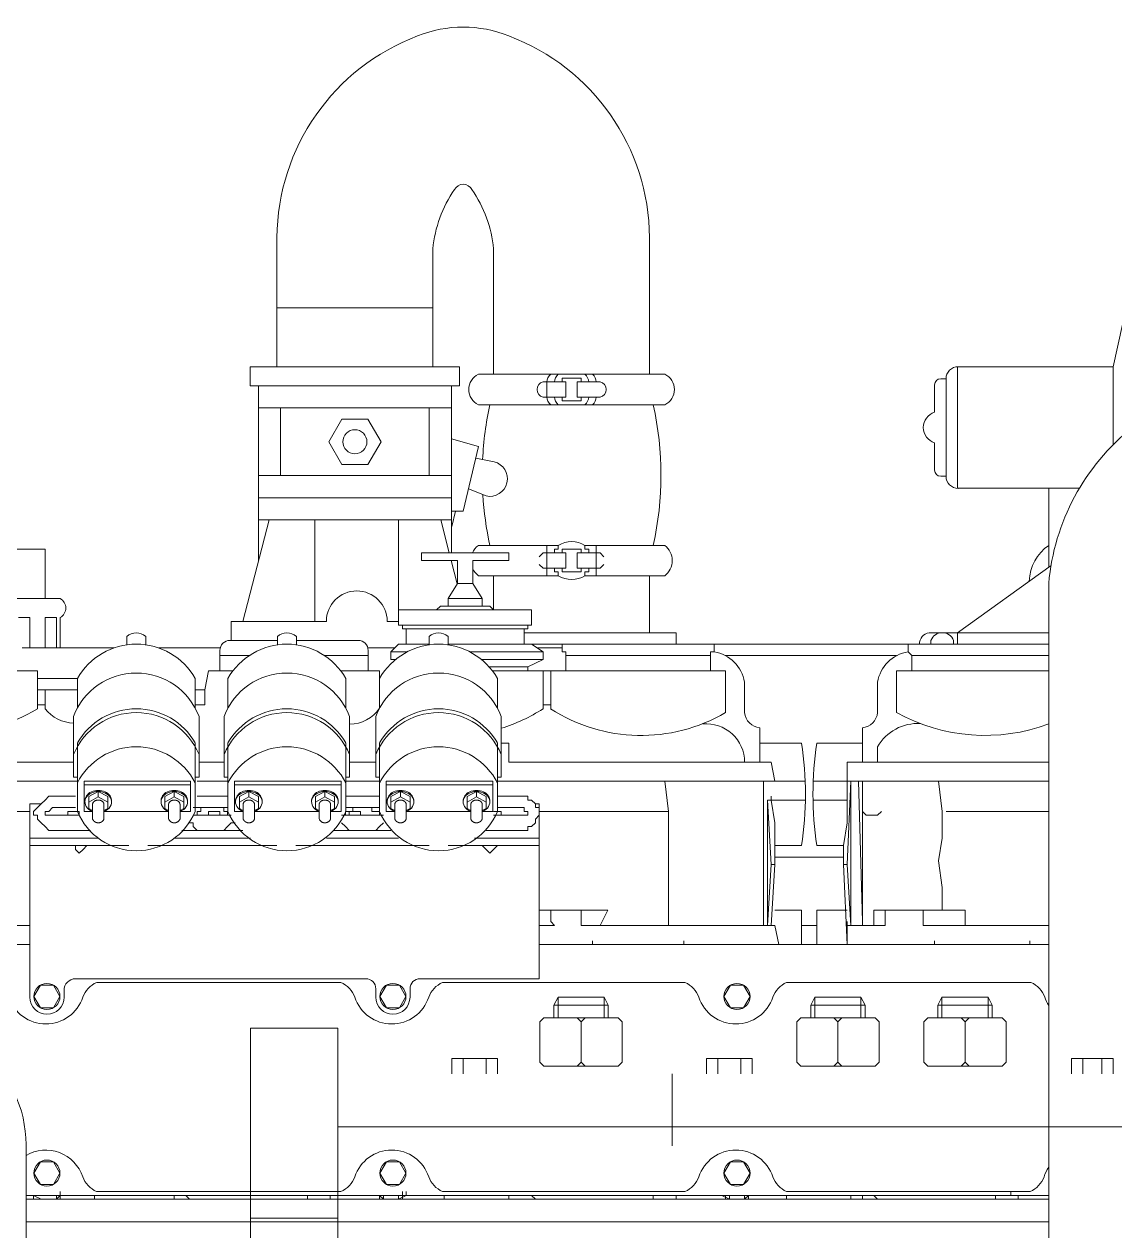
# Model space of a CAD drawing. Header units: metres. Extents: x 397906.3 to 397920.3, y 480840.8 to 480854.5.
# Drawn here: x 397907.93 to 397908.671, y 480842.894 to 480843.715 of the extents above; entities that cross this region are included whole.
import ezdxf

# ---------------------------------------------------------------- set-up
doc = ezdxf.new("R2010")
doc.units = ezdxf.units.M
doc.header["$MEASUREMENT"] = 0
for name, color, linetype, lineweight in [('00-BAUT', 213, 'Continuous', 0), ('02-ENGINE', 213, 'Continuous', 0), ('at_Entity', 7, 'Continuous', 0)]:
    doc.layers.add(name, color=color, linetype=linetype, lineweight=lineweight)

# ---------------------------------------------------------------- blocks, each defined once
blk = doc.blocks.new('WIP-Pump-S')
at = {"layer": '00-BAUT'}
for p, q in [((5.27255, 2.02298), (5.27578, 2.02945)), ((5.27578, 2.0129), (5.27578, 2.02945)), ((5.27578, 2.02945), (5.31282, 2.02945)), ((5.31282, 2.0129), (5.31282, 2.02945)), ((5.31605, 2.02298), (5.31282, 2.02945)), ((5.37456, 2.02298), (5.37778, 2.02945)), ((5.37778, 2.0129), (5.37778, 2.02945)), ((5.37778, 2.02945), (5.41482, 2.02945)), ((5.41482, 2.0129), (5.41482, 2.02945)), ((5.41805, 2.02298), (5.41482, 2.02945)), ((5.58056, 2.02298), (5.58379, 2.02945)), ((5.58379, 2.0129), (5.58379, 2.02945)), ((5.58379, 2.02945), (5.62083, 2.02945)), ((5.62083, 2.0129), (5.62083, 2.02945)), ((5.62406, 2.02298), (5.62083, 2.02945)), ((5.27255, 2.0129), (5.27255, 2.02298)), ((5.31605, 2.0129), (5.31605, 2.02298)), ((5.37456, 2.0129), (5.37456, 2.02298)), ((5.41805, 2.0129), (5.41805, 2.02298)), ((5.58056, 2.0129), (5.58056, 2.02298)), ((5.62406, 2.0129), (5.62406, 2.02298)), ((5.26124, 2.00967), (5.26447, 2.0129)), ((5.26124, 2.00967), (5.26124, 1.97741)), ((5.26447, 2.0129), (5.32415, 2.0129)), ((5.29431, 2.00967), (5.29108, 2.0129)), ((5.29431, 2.00967), (5.29753, 2.0129)), ((5.29431, 1.97741), (5.29431, 2.00967)), ((5.32737, 2.00967), (5.32415, 2.0129)), ((5.32737, 2.00967), (5.32737, 1.97741)), ((5.39631, 2.00967), (5.39309, 2.0129)), ((5.39631, 2.00967), (5.39954, 2.0129)), ((5.39631, 1.97741), (5.39631, 2.00967)), ((5.56925, 2.00967), (5.57248, 2.0129)), ((5.56925, 2.00967), (5.56925, 1.97741)), ((5.57248, 2.0129), (5.63216, 2.0129)), ((5.60232, 2.00967), (5.59909, 2.0129)), ((5.60232, 2.00967), (5.60554, 2.0129)), ((5.60232, 1.97741), (5.60232, 2.00967)), ((5.63538, 2.00967), (5.63216, 2.0129)), ((5.63538, 2.00967), (5.63538, 1.97741)), ((5.17537, 1.98029), (5.20892, 1.98029)), ((5.26124, 1.97741), (5.26447, 1.97419)), ((5.29431, 1.97741), (5.29108, 1.97419)), ((5.29431, 1.97741), (5.29753, 1.97419)), ((5.32737, 1.97741), (5.32415, 1.97419)), ((5.39631, 1.97741), (5.39309, 1.97419)), ((5.39631, 1.97741), (5.39954, 1.97419)), ((5.56925, 1.97741), (5.57248, 1.97419)), ((5.60232, 1.97741), (5.59909, 1.97419)), ((5.60232, 1.97741), (5.60554, 1.97419)), ((5.63538, 1.97741), (5.63216, 1.97419)), ((5.66941, 1.98029), (5.66941, 1.96809)), ((5.66941, 1.98029), (5.706, 1.98029)), ((5.67856, 1.96809), (5.67856, 1.98029)), ((5.69686, 1.96809), (5.69686, 1.98029)), ((5.706, 1.98029), (5.706, 1.96809)), ((5.26447, 1.97419), (5.32415, 1.97419)), ((5.57248, 1.97419), (5.63216, 1.97419))]:
    blk.add_line(p, q, dxfattribs=at)
for points in [[(5.48774, 2.03005), (5.4825, 2.03913), (5.47202, 2.03913), (5.46678, 2.03005), (5.47202, 2.02097), (5.4825, 2.02097)], [(5.76374, 2.03005), (5.7585, 2.03913), (5.74802, 2.03913), (5.74278, 2.03005), (5.74802, 2.02097), (5.7585, 2.02097)], [(6.04128, 2.03005), (6.03604, 2.03913), (6.02556, 2.03913), (6.02032, 2.03005), (6.02556, 2.02097), (6.03604, 2.02097)], [(5.42938, 2.00967), (5.42938, 1.97741), (5.42615, 1.97419), (5.36647, 1.97419), (5.36325, 1.97741), (5.36325, 2.00967), (5.36647, 2.0129), (5.42615, 2.0129)], [(5.48774, 1.88835), (5.4825, 1.87927), (5.47202, 1.87927), (5.46678, 1.88835), (5.47202, 1.89743), (5.4825, 1.89743)], [(5.76374, 1.88835), (5.7585, 1.87927), (5.74802, 1.87927), (5.74278, 1.88835), (5.74802, 1.89743), (5.7585, 1.89743)], [(6.04128, 1.88835), (6.03604, 1.87927), (6.02556, 1.87927), (6.02032, 1.88835), (6.02556, 1.89743), (6.03604, 1.89743)]]:
    blk.add_lwpolyline(points, close=True, dxfattribs=at)
for points in [[(5.27255, 2.02298), (5.31605, 2.02298)], [(5.37456, 2.02298), (5.41805, 2.02298)], [(5.58056, 2.02298), (5.62406, 2.02298)], [(5.17537, 1.96809), (5.17537, 1.98029)], [(5.18452, 1.96809), (5.18452, 1.98029)], [(5.19977, 1.96809), (5.19977, 1.98029)], [(5.20892, 1.96809), (5.20892, 1.98029)], [(5.46509, 1.96809), (5.46509, 1.98029)], [(5.50168, 1.98029), (5.46509, 1.98029)], [(5.47423, 1.96809), (5.47423, 1.98029)], [(5.49253, 1.96809), (5.49253, 1.98029)], [(5.50168, 1.96809), (5.50168, 1.98029)]]:
    blk.add_lwpolyline(points, dxfattribs=at)
for centre in [(5.47726, 2.03005), (5.75326, 2.03005), (6.0308, 2.03005), (5.47726, 1.88835), (5.75326, 1.88835), (6.0308, 1.88835)]:
    blk.add_circle(centre, 0.01048, dxfattribs=at)
at = {"layer": '02-ENGINE'}
for p, q in [((5.16012, 2.60546), (5.17537, 2.53531)), ((5.72125, 2.58258), (5.84629, 2.58258)), ((5.17537, 2.53531), (5.17537, 2.47283)), ((5.17537, 2.53531), (5.29988, 2.53531)), ((5.30041, 2.43773), (5.30041, 2.53531)), ((5.53523, 2.52922), (5.68466, 2.52922)), ((5.30956, 2.52564), (5.30956, 2.4474)), ((5.30956, 2.52564), (5.31387, 2.52564)), ((5.3187, 2.49872), (5.3187, 2.5208)), ((5.58707, 2.52312), (5.60537, 2.52312)), ((5.60232, 2.52617), (5.61757, 2.52617)), ((5.60232, 2.52617), (5.60232, 2.52312)), ((5.60537, 2.52312), (5.60537, 2.51092)), ((5.61452, 2.52312), (5.63281, 2.52312)), ((5.61452, 2.52312), (5.61452, 2.51092)), ((5.61757, 2.52617), (5.61757, 2.52312)), ((5.62976, 2.52312), (5.62976, 2.51092)), ((5.70635, 2.51999), (5.70635, 2.38588)), ((5.86119, 2.51999), (5.86119, 2.3792)), ((5.58707, 2.51092), (5.60537, 2.51092)), ((5.60232, 2.50787), (5.60232, 2.51092)), ((5.60232, 2.50787), (5.61757, 2.50787)), ((5.61452, 2.51092), (5.63281, 2.51092)), ((5.61757, 2.50787), (5.61757, 2.51092)), ((5.53523, 2.50482), (5.68466, 2.50482)), ((5.72409, 2.50225), (5.72409, 2.4479)), ((5.84345, 2.50225), (5.84345, 2.4479)), ((5.3187, 2.47432), (5.3187, 2.45224)), ((5.70635, 2.47747), (5.68466, 2.47127)), ((5.68466, 2.47127), (5.69686, 2.41943)), ((5.6721, 2.45907), (5.68685, 2.46195)), ((5.30956, 2.4474), (5.31387, 2.4474)), ((5.29988, 2.43773), (5.20258, 2.43773)), ((5.22722, 2.37454), (5.22722, 2.43773)), ((5.67856, 2.43163), (5.69266, 2.43727)), ((5.69686, 2.41943), (5.70635, 2.41943)), ((5.71492, 2.41242), (5.70804, 2.38588)), ((5.7487, 2.32794), (5.7487, 2.41242)), ((5.81579, 2.41242), (5.81579, 2.33099)), ((5.85262, 2.41242), (5.87373, 2.33099)), ((5.53523, 2.39198), (5.59927, 2.39198)), ((5.59012, 2.39198), (5.59012, 2.36759)), ((5.59927, 2.39198), (5.59927, 2.38893)), ((5.62062, 2.39198), (5.62062, 2.38893)), ((5.62062, 2.39198), (5.68466, 2.39198)), ((5.62976, 2.39198), (5.62976, 2.36759)), ((5.58402, 2.38283), (5.58707, 2.38588)), ((5.58707, 2.38588), (5.60537, 2.38588)), ((5.59927, 2.38893), (5.59622, 2.38893)), ((5.60537, 2.38588), (5.60537, 2.37369)), ((5.61452, 2.38588), (5.61452, 2.37369)), ((5.63281, 2.38588), (5.61452, 2.38588)), ((5.62062, 2.38893), (5.62366, 2.38893)), ((5.63586, 2.38283), (5.63281, 2.38588)), ((5.66026, 2.38588), (5.7304, 2.38588)), ((5.66026, 2.38588), (5.66026, 2.37978)), ((5.7304, 2.37978), (5.7304, 2.38588)), ((6.06056, 2.38893), (6.03231, 2.38893)), ((6.03231, 2.34929), (6.03231, 2.38893)), ((5.22534, 2.37589), (5.30041, 2.32184)), ((5.58402, 2.37673), (5.58707, 2.37369)), ((5.58707, 2.37369), (5.60537, 2.37369)), ((5.63281, 2.37369), (5.61452, 2.37369)), ((5.63586, 2.37673), (5.63281, 2.37369)), ((5.66026, 2.37978), (5.68923, 2.37978)), ((5.68923, 2.36149), (5.68923, 2.37978)), ((5.70143, 2.36149), (5.70143, 2.37978)), ((5.70143, 2.37978), (5.7304, 2.37978)), ((5.70646, 2.37978), (5.70163, 2.36117)), ((5.70635, 2.37978), (5.70635, 2.3792)), ((5.53523, 2.36759), (5.59927, 2.36759)), ((5.54742, 2.32184), (5.54742, 2.36759)), ((5.59927, 2.37064), (5.59622, 2.37064)), ((5.59927, 2.36759), (5.59927, 2.37064)), ((5.62062, 2.36759), (5.62062, 2.37064)), ((5.62062, 2.37064), (5.62366, 2.37064)), ((5.62062, 2.36759), (5.68466, 2.36759)), ((5.67246, 2.34014), (5.67246, 2.36759)), ((5.22722, 2.36149), (5.22722, 0.80217)), ((5.68161, 2.34929), (5.68923, 2.36149)), ((5.68923, 2.36149), (5.70143, 2.36149)), ((5.70143, 2.36149), (5.70905, 2.34929)), ((5.67246, 2.34014), (5.67551, 2.34319)), ((5.67551, 2.34319), (5.71515, 2.34319)), ((5.70905, 2.34929), (5.68161, 2.34929)), ((5.68161, 2.34929), (5.68161, 2.34319)), ((5.70905, 2.34929), (5.70905, 2.34319)), ((5.7182, 2.34014), (5.71515, 2.34319)), ((6.02011, 2.34929), (6.05671, 2.34929)), ((5.64196, 2.34014), (5.7487, 2.34014)), ((5.64196, 2.34014), (5.64196, 2.32794)), ((6.02011, 2.33404), (6.02011, 2.30964)), ((6.02316, 2.33404), (6.03231, 2.33404)), ((6.02316, 2.33404), (6.02316, 2.30964)), ((6.03231, 2.30964), (6.03231, 2.33404)), ((6.04451, 2.33404), (6.05366, 2.33404)), ((6.04451, 2.33404), (6.04451, 2.30964)), ((5.64196, 2.32794), (5.7487, 2.32794)), ((5.64501, 2.32489), (5.64501, 2.32794)), ((5.64501, 2.32489), (5.74565, 2.32489)), ((5.64806, 2.32489), (5.64806, 2.31269)), ((5.7426, 2.32489), (5.7426, 2.31269)), ((5.74565, 2.32489), (5.74565, 2.32794)), ((5.75785, 2.33099), (5.7487, 2.33099)), ((5.88288, 2.33099), (5.80664, 2.33099)), ((5.88288, 2.33099), (5.88288, 2.31574)), ((5.32303, 2.32184), (5.22722, 2.32184)), ((5.30041, 2.32184), (5.30041, 2.31269)), ((5.30346, 2.31574), (5.30346, 2.31269)), ((5.32175, 2.31574), (5.32175, 2.31269)), ((5.52608, 2.32184), (5.52608, 2.31269)), ((5.52608, 2.32184), (5.64806, 2.32184)), ((5.70905, 2.31879), (5.70905, 2.31216)), ((5.7243, 2.31879), (5.7243, 2.31216)), ((5.8307, 2.31574), (5.78116, 2.31574)), ((5.8307, 2.31879), (5.8307, 2.31216)), ((5.84595, 2.31879), (5.84595, 2.31216)), ((5.84595, 2.31574), (5.88397, 2.31574)), ((5.9515, 2.31879), (5.9515, 2.31216)), ((5.96675, 2.31879), (5.96675, 2.31216)), ((5.70905, 2.31269), (5.22722, 2.31269)), ((5.337, 2.30354), (5.34005, 2.30659)), ((5.34005, 2.30659), (5.34005, 2.31269)), ((5.49558, 2.30659), (5.49558, 2.31269)), ((5.49863, 2.30659), (5.49558, 2.30659)), ((5.49863, 2.30659), (5.49863, 2.29135)), ((5.61452, 2.30659), (5.61452, 2.29135)), ((5.61757, 2.30659), (5.61452, 2.30659)), ((5.61757, 2.30659), (5.61757, 2.31269)), ((5.63739, 2.30964), (5.61757, 2.30964)), ((5.63281, 2.30659), (5.64196, 2.31269)), ((5.63281, 2.30659), (5.69164, 2.30659)), ((5.63281, 2.30049), (5.63281, 2.30659)), ((5.7731, 2.30964), (5.75175, 2.30964)), ((5.7731, 2.30768), (5.7731, 2.29135)), ((5.94116, 2.30964), (5.89179, 2.30964)), ((5.89203, 2.30768), (5.89203, 2.29135)), ((6.05061, 2.30964), (5.97708, 2.30964)), ((5.337, 2.30354), (5.22722, 2.30354)), ((5.337, 2.30354), (5.337, 2.29135)), ((5.48646, 2.30354), (5.34918, 2.30354)), ((5.61452, 2.30354), (5.49863, 2.30354)), ((5.63281, 2.30049), (5.68234, 2.30049)), ((5.64501, 2.2944), (5.63281, 2.30049)), ((5.80812, 2.30354), (5.7731, 2.30354)), ((5.86853, 2.30354), (5.89203, 2.30354)), ((5.3492, 2.29135), (5.22722, 2.29135)), ((5.3492, 2.29135), (5.3492, 2.2578)), ((5.48643, 2.29135), (5.48643, 2.2578)), ((5.48643, 2.29135), (5.67346, 2.29135)), ((5.62671, 2.29135), (5.62671, 2.26085)), ((5.63281, 2.26085), (5.63281, 2.29135)), ((5.64501, 2.2944), (5.67597, 2.2944)), ((5.64501, 2.2944), (5.64501, 2.29135)), ((5.66941, 2.28525), (5.66941, 2.26139)), ((5.76395, 2.29135), (5.76395, 2.26139)), ((5.7951, 2.29135), (5.76395, 2.29135)), ((5.79106, 2.28525), (5.79106, 2.26139)), ((5.88155, 2.29135), (5.90118, 2.29135)), ((5.88559, 2.28525), (5.88559, 2.26139)), ((5.90118, 2.29135), (5.90423, 2.2761)), ((5.91185, 2.28525), (5.91185, 2.26139)), ((6.00639, 2.28525), (6.00639, 2.26139)), ((6.00639, 2.28525), (6.03841, 2.28525)), ((6.18174, 2.29135), (6.03841, 2.29135)), ((6.03841, 2.26085), (6.03841, 2.29135)), ((5.90423, 2.2761), (5.91185, 2.2761)), ((5.90423, 2.2761), (5.90423, 2.2639)), ((6.00639, 2.2761), (6.03841, 2.2761)), ((6.03231, 2.26085), (6.03231, 2.2761)), ((5.63281, 2.2639), (5.62671, 2.2639)), ((5.90423, 2.2639), (5.91185, 2.2639)), ((6.03231, 2.2639), (6.03841, 2.2639)), ((5.66636, 2.25475), (5.66636, 2.20596)), ((5.767, 2.25475), (5.767, 2.20596)), ((5.78801, 2.25475), (5.78801, 2.20596)), ((5.88864, 2.25475), (5.88864, 2.20596)), ((5.9088, 2.25475), (5.9088, 2.20596)), ((6.00944, 2.25475), (6.00944, 2.20596)), ((5.36445, 2.23035), (5.36445, 2.21816)), ((5.41324, 2.2334), (5.37665, 2.2334)), ((5.42544, 2.2334), (5.45899, 2.2334)), ((5.66026, 2.2334), (5.66636, 2.2334)), ((5.66026, 2.21816), (5.66026, 2.2334)), ((5.66941, 2.17851), (5.66941, 2.2334)), ((5.76395, 2.17851), (5.76395, 2.2334)), ((5.79106, 2.17851), (5.79106, 2.2334)), ((5.88559, 2.17851), (5.88559, 2.2334)), ((5.91185, 2.17851), (5.91185, 2.2334)), ((6.00639, 2.17851), (6.00639, 2.2334)), ((5.38885, 2.21816), (5.22722, 2.21816)), ((5.44679, 2.20291), (5.44984, 2.21816)), ((5.44984, 2.21816), (5.66026, 2.21816)), ((5.9088, 2.21816), (5.88864, 2.21816)), ((5.22722, 2.20291), (5.4161, 2.20291)), ((5.66941, 2.20291), (5.42258, 2.20291)), ((5.53523, 2.20291), (5.53218, 2.17851)), ((5.66941, 2.20596), (5.66636, 2.20596)), ((5.76395, 2.20596), (5.767, 2.20596)), ((5.79106, 2.20596), (5.78801, 2.20596)), ((5.88559, 2.20596), (5.88864, 2.20596)), ((5.91185, 2.20596), (5.9088, 2.20596)), ((6.00639, 2.20596), (6.00944, 2.20596)), ((6.18784, 2.20291), (6.00639, 2.20291)), ((5.67856, 2.19038), (5.68618, 2.19455)), ((5.67856, 2.18419), (5.67856, 2.19038)), ((5.68618, 2.19016), (5.67856, 2.186)), ((5.68618, 2.19455), (5.68618, 2.19016)), ((5.69381, 2.19038), (5.68618, 2.19455)), ((5.68618, 2.19016), (5.69381, 2.186)), ((5.69381, 2.19038), (5.69381, 2.18419)), ((5.73955, 2.19038), (5.74717, 2.19455)), ((5.73955, 2.19038), (5.73955, 2.18419)), ((5.74717, 2.19016), (5.73955, 2.186)), ((5.74717, 2.19455), (5.74717, 2.19016)), ((5.7548, 2.19038), (5.74717, 2.19455)), ((5.74717, 2.19016), (5.7548, 2.186)), ((5.7548, 2.18419), (5.7548, 2.19038)), ((5.80021, 2.19038), (5.80783, 2.19455)), ((5.80021, 2.18419), (5.80021, 2.19038)), ((5.80783, 2.19016), (5.80021, 2.186)), ((5.80783, 2.19455), (5.80783, 2.19016)), ((5.81545, 2.19038), (5.80783, 2.19455)), ((5.80783, 2.19016), (5.81545, 2.186)), ((5.81545, 2.19038), (5.81545, 2.18419)), ((5.8612, 2.19038), (5.86882, 2.19455)), ((5.8612, 2.19038), (5.8612, 2.18419)), ((5.86882, 2.19016), (5.8612, 2.186)), ((5.86882, 2.19455), (5.86882, 2.19016)), ((5.87645, 2.19038), (5.86882, 2.19455)), ((5.86882, 2.19016), (5.87645, 2.186)), ((5.87645, 2.18419), (5.87645, 2.19038)), ((5.921, 2.19038), (5.92863, 2.19455)), ((5.921, 2.18419), (5.921, 2.19038)), ((5.92863, 2.19016), (5.921, 2.186)), ((5.92863, 2.19455), (5.92863, 2.19016)), ((5.93625, 2.19038), (5.92863, 2.19455)), ((5.92863, 2.19016), (5.93625, 2.186)), ((5.93625, 2.19038), (5.93625, 2.18419)), ((5.98199, 2.19038), (5.98962, 2.19455)), ((5.98199, 2.19038), (5.98199, 2.18419)), ((5.98962, 2.19016), (5.98199, 2.186)), ((5.98962, 2.19455), (5.98962, 2.19016)), ((5.99724, 2.19038), (5.98962, 2.19455)), ((5.98962, 2.19016), (5.99724, 2.186)), ((5.99724, 2.18419), (5.99724, 2.19038)), ((5.38885, 2.18766), (5.41627, 2.18766)), ((5.53218, 2.17851), (5.63586, 2.17851)), ((5.53218, 2.17851), (5.53218, 2.08702)), ((5.67856, 2.18419), (5.67856, 2.18089)), ((5.68161, 2.17922), (5.67856, 2.18089)), ((5.69076, 2.17922), (5.69381, 2.18089)), ((5.69381, 2.18419), (5.69381, 2.18089)), ((5.73955, 2.18419), (5.73955, 2.18089)), ((5.7426, 2.17922), (5.73955, 2.18089)), ((5.75175, 2.17922), (5.7548, 2.18089)), ((5.7548, 2.18419), (5.7548, 2.18089)), ((5.80021, 2.18419), (5.80021, 2.18089)), ((5.80326, 2.17922), (5.80021, 2.18089)), ((5.8124, 2.17922), (5.81545, 2.18089)), ((5.81545, 2.18419), (5.81545, 2.18089)), ((5.8612, 2.18419), (5.8612, 2.18089)), ((5.86425, 2.17922), (5.8612, 2.18089)), ((5.8734, 2.17922), (5.87645, 2.18089)), ((5.87645, 2.18419), (5.87645, 2.18089)), ((5.921, 2.18419), (5.921, 2.18089)), ((5.92405, 2.17922), (5.921, 2.18089)), ((5.9332, 2.17922), (5.93625, 2.18089)), ((5.93625, 2.18419), (5.93625, 2.18089)), ((5.98199, 2.18419), (5.98199, 2.18089)), ((5.98504, 2.17922), (5.98199, 2.18089)), ((5.99419, 2.17922), (5.99724, 2.18089)), ((5.99724, 2.18419), (5.99724, 2.18089)), ((5.41324, 2.15106), (5.39189, 2.15106)), ((5.42544, 2.15106), (5.44679, 2.15106)), ((5.63586, 2.04433), (5.63586, 2.15106)), ((6.1116, 2.07177), (6.04451, 2.07177)), ((5.24141, 2.04128), (5.43742, 2.04128)), ((5.51897, 2.04128), (5.71342, 2.04128)), ((5.79497, 2.04128), (5.9909, 2.04128)), ((5.79749, 2.00468), (5.86763, 2.00468)), ((5.52913, 1.91015), (5.52913, 1.96809)), ((5.79749, 1.92539), (3.97383, 1.92539)), ((5.43742, 1.87355), (5.24209, 1.87355)), ((5.71342, 1.87355), (5.51897, 1.87355)), ((5.99096, 1.87355), (5.79497, 1.87355))]:
    blk.add_line(p, q, dxfattribs=at)
for points in [[(5.84629, 2.53531), (5.84629, 2.639, 0.310382), (5.73345, 2.80063, 0.194994), (5.66026, 2.80063, 0.310382), (5.54742, 2.639), (5.54742, 2.52922)], [(5.72125, 2.53531), (5.72125, 2.62985, 0.128128), (5.70382, 2.67741, 0.614461), (5.68989, 2.67741, 0.128128), (5.67246, 2.62985), (5.67246, 2.52922)], [(5.22722, 2.36149, 0.204491), (5.16012, 2.48652, 0.16019), (5.12353, 2.49872)], [(5.34005, 2.30659, -0.324392), (5.36445, 2.2822), (5.36445, 2.2578, 0.349732), (5.37665, 2.2456), (5.37665, 2.21816)], [(5.49558, 2.30659, 0.324392), (5.47118, 2.2822), (5.47118, 2.2578, -0.349732), (5.45899, 2.2456), (5.45899, 2.21816)], [(5.63586, 2.04433), (5.73149, 2.04433, -0.414214), (5.73955, 2.03626), (5.73955, 2.02949, 1), (5.76697, 2.02949), (5.76697, 2.03626, -0.414214), (5.77503, 2.04433), (6.00792, 2.04433, -0.402923), (6.01709, 2.03493), (6.01709, 2.02949, 1), (6.04451, 2.02949), (6.04451, 2.15106)], [(6.04756, 1.78511), (6.04756, 1.91118, -0.226748), (6.08357, 1.9865), (6.21571, 2.09311, -1), (6.26358, 2.03378), (6.13144, 1.92716, 0.226748), (6.1238, 1.91118), (6.1238, 1.78511)], [(5.24141, 2.04128, 0.205834), (5.23028, 2.02949, -0.058737), (5.22722, 2.02286, -0.058737)], [(5.51897, 2.04128, 0.205834), (5.50784, 2.02949, -0.725312), (5.44855, 2.02949, 0.205834), (5.43742, 2.04128)], [(5.79497, 2.04128, 0.205834), (5.78384, 2.02949, -0.725312), (5.72455, 2.02949, 0.205834), (5.71342, 2.04128)], [(6.07245, 2.04128, 0.205834), (6.06132, 2.02949, -0.725312), (6.00203, 2.02949, 0.205834), (5.9909, 2.04128)], [(5.51897, 1.87355, -0.205834), (5.50784, 1.88534, 0.725312), (5.44855, 1.88534, -0.205834), (5.43742, 1.87355)], [(5.79497, 1.87355, -0.205834), (5.78384, 1.88534, 0.725312), (5.72455, 1.88534, -0.205834), (5.71342, 1.87355)], [(6.04756, 1.90253, 0.479076), (6.0021, 1.88534, -0.205834), (5.99096, 1.87355)], [(5.24209, 1.87355, -0.205834), (5.23096, 1.88534, 0.068865), (5.22722, 1.89303, 0.068865)]]:
    blk.add_lwpolyline(points, format="xyb", dxfattribs=at)
for points in [[(5.59927, 2.52922), (5.59317, 2.52922)], [(5.59927, 2.50482), (5.59317, 2.50482)], [(5.62671, 2.50482), (5.62062, 2.50482)], [(5.70635, 2.50225), (5.86119, 2.50225)], [(5.70635, 2.4479), (5.86119, 2.4479)], [(5.70635, 2.43016), (5.86119, 2.43016)], [(5.706, 2.40723), (5.70295, 2.41943)], [(5.70635, 2.41242), (5.86119, 2.41242)], [(5.59622, 2.38893), (5.59622, 2.38588)], [(5.60232, 2.38893), (5.61757, 2.38893)], [(5.60232, 2.38588), (5.60232, 2.38893)], [(5.61757, 2.38893), (5.61757, 2.38588)], [(5.62366, 2.38893), (5.62366, 2.38588)], [(5.59622, 2.37064), (5.59622, 2.37369)], [(5.60232, 2.37064), (5.60232, 2.37369)], [(5.61757, 2.37369), (5.61757, 2.37064)], [(5.62366, 2.37064), (5.62366, 2.37369)], [(5.61757, 2.37064), (5.60232, 2.37064)], [(5.7243, 2.31269), (5.7487, 2.31269)], [(5.74171, 2.30659), (5.7548, 2.30659)], [(5.7487, 2.31269), (5.7548, 2.30659)], [(5.7548, 2.30049), (5.7548, 2.30659)], [(5.75102, 2.30049), (5.7548, 2.30049)], [(5.767, 2.21816), (5.78801, 2.21816)], [(5.767, 2.21816), (5.78801, 2.21816)], [(6.21834, 2.21816), (6.00944, 2.21816)], [(5.75861, 2.19986), (5.75861, 2.20291), (5.67322, 2.20291), (5.67322, 2.19986)], [(5.75861, 2.19986), (5.67322, 2.19986), (5.67322, 2.17851), (5.68161, 2.17851)], [(5.75175, 2.17851), (5.75861, 2.17851), (5.75861, 2.19986)], [(5.88025, 2.19986), (5.88025, 2.20291), (5.79486, 2.20291), (5.79486, 2.19986)], [(5.88025, 2.19986), (5.79486, 2.19986), (5.79486, 2.17851), (5.80326, 2.17851)], [(5.8734, 2.17851), (5.88025, 2.17851), (5.88025, 2.19986)], [(6.00105, 2.19986), (6.00105, 2.20291), (5.91566, 2.20291), (5.91566, 2.19986)], [(6.00105, 2.19986), (5.91566, 2.19986), (5.91566, 2.17851), (5.92405, 2.17851)], [(5.99419, 2.17851), (6.00105, 2.17851), (6.00105, 2.19986)], [(5.69076, 2.17851), (5.7426, 2.17851)], [(5.8124, 2.17851), (5.86425, 2.17851)], [(5.9332, 2.17851), (5.98504, 2.17851)]]:
    blk.add_lwpolyline(points, dxfattribs=at)
for points in [[(5.86764, 2.53531), (5.6999, 2.53531), (5.6999, 2.51999), (5.86764, 2.51999)], [(5.80474, 2.47507), (5.79425, 2.49323), (5.77329, 2.49323), (5.7628, 2.47507), (5.77329, 2.45692), (5.79425, 2.45692)]]:
    blk.add_lwpolyline(points, close=True, dxfattribs=at)
blk.add_circle((5.78377, 2.47507), 0.00968, dxfattribs=at)
for centre, radius, start, end in [((5.29988, 2.52564), 0.00968, 0, 90), ((5.54096, 2.51702), 0.01348, 115.16235, 244.83765), ((5.5987, 2.52264), 0.0086, 130.07352, 176.79638), ((5.6048, 2.52264), 0.0086, 130.07352, 176.79638), ((5.61508, 2.52264), 0.0086, 3.20362, 49.92648), ((5.62118, 2.52264), 0.0086, 3.20362, 49.92648), ((5.67893, 2.51702), 0.01348, 295.16235, 64.83765), ((5.31387, 2.5208), 0.00484, 0, 90), ((5.58851, 2.51702), 0.00627, 103.32002, 256.67998), ((5.63137, 2.51702), 0.00627, 283.32002, 76.67998), ((5.5987, 2.5114), 0.0086, 183.20362, 229.92648), ((5.6048, 2.5114), 0.0086, 183.20362, 229.92648), ((5.61508, 2.5114), 0.0086, 310.07352, 356.79638), ((5.62118, 2.5114), 0.0086, 310.07352, 356.79638), ((5.31513, 2.48652), 0.01271, 286.32908, 73.67092), ((5.80226, 2.4484), 0.26398, 167.65965, 192.34035), ((5.41763, 2.4484), 0.26398, 2.70785, 12.34035), ((5.31387, 2.45224), 0.00484, 270, 0), ((5.67554, 2.4454), 0.0141, 104.12131, 282.35973), ((5.29988, 2.4474), 0.00968, 270, 0), ((5.41763, 2.4484), 0.26398, 347.65965, 356.5815), ((5.20638, 2.362), 0.03652, 1.99526, 55.20397), ((5.54438, 2.37978), 0.01525, 126.8699, 233.1301), ((5.60994, 2.37483), 0.0202, 58.10921, 121.89079), ((5.67551, 2.37978), 0.01525, 23.57818, 53.1301), ((5.67551, 2.37978), 0.01525, 306.8699, 334.15807), ((5.60994, 2.38474), 0.0202, 238.10921, 301.89079), ((5.78224, 2.33099), 0.0244, 0, 180), ((6.02448, 2.34166), 0.00879, 119.8246, 240.1754), ((5.31261, 2.31193), 0.00991, 22.61986, 157.38014), ((5.32174, 2.31277), 0.00916, 359.52098, 81.91995), ((5.71668, 2.31079), 0.01105, 46.39718, 133.60282), ((5.78116, 2.30768), 0.00806, 90, 180), ((5.83833, 2.31079), 0.01105, 46.39718, 133.60282), ((5.88397, 2.30768), 0.00806, 0, 90), ((5.95912, 2.31079), 0.01105, 46.39718, 133.60282), ((5.71668, 2.25827), 0.05443, 29.71723, 150.28277), ((5.83833, 2.25827), 0.05443, 29.71723, 150.28277), ((5.95912, 2.25827), 0.05443, 29.71723, 150.28277), ((5.71668, 2.23566), 0.05382, 20.77805, 159.22195), ((5.83833, 2.23566), 0.05382, 20.77805, 159.22195), ((5.95912, 2.23566), 0.05382, 20.77805, 159.22195), ((5.27823, 2.38627), 0.14677, 249.6603, 298.91801), ((5.5541, 2.37332), 0.13388, 239.64115, 302.84958), ((5.70543, 2.37332), 0.13388, 237.15042, 253.03049), ((5.71666, 2.20331), 0.05449, 22.51148, 157.39251), ((5.71668, 2.20642), 0.05443, 29.72359, 150.27641), ((5.788, 2.27745), 0.02893, 213.72488, 270.00498), ((5.83831, 2.20331), 0.05449, 22.51148, 157.39251), ((5.83833, 2.20642), 0.05443, 29.72359, 150.27641), ((5.9591, 2.20331), 0.05449, 22.51148, 157.39251), ((5.95912, 2.20642), 0.05443, 29.72359, 150.27641), ((6.00849, 2.27991), 0.03051, 271.78991, 321.34019), ((6.11571, 2.39005), 0.15056, 239.11097, 296.01574), ((5.33233, 2.21208), 0.03696, 29.63703, 93.47263), ((5.50188, 2.21809), 0.0307, 84.67113, 179.87625), ((5.1384, 2.19223), 0.27791, 351.48089, 8.51911), ((5.70029, 2.19223), 0.27791, 171.48089, 188.51911), ((5.71668, 2.17731), 0.05305, 26.99147, 153.00853), ((5.83833, 2.17731), 0.05305, 26.99147, 153.00853), ((5.95912, 2.17731), 0.05305, 26.99147, 153.00853), ((5.71668, 2.19809), 0.05116, 202.49895, 337.50105), ((5.83833, 2.19809), 0.05116, 202.49895, 337.50105), ((5.95912, 2.19809), 0.05116, 202.49895, 337.50105)]:
    blk.add_arc(centre, radius, start, end, dxfattribs=at)
for centre, start_param, end_param in [((5.68618, 2.18613), 2.013707, 7.411071), ((5.68618, 2.18702), 3.089175, 6.335603), ((5.80783, 2.18613), 2.013707, 7.411071), ((5.80783, 2.18702), 3.089175, 6.335603), ((5.92863, 2.18613), 2.013707, 7.411071), ((5.92863, 2.18702), 3.089175, 6.335603)]:
    blk.add_ellipse(centre, major_axis=(-0.01067, 0), ratio=0.788052, start_param=start_param, end_param=end_param, dxfattribs=at)
at = {"layer": '02-ENGINE', "extrusion": (0, 0, -1)}
for centre, start_param, end_param in [((5.74717, 2.18613), 2.013707, 7.411071), ((5.74717, 2.18702), 3.089175, 6.335603), ((5.86882, 2.18613), 2.013707, 7.411071), ((5.86882, 2.18702), 3.089175, 6.335603), ((5.98962, 2.18613), 2.013707, 7.411071), ((5.98962, 2.18702), 3.089175, 6.335603)]:
    blk.add_ellipse(centre, major_axis=(0.01067, 0), ratio=0.788052, start_param=start_param, end_param=end_param, dxfattribs=at)
at = {"layer": '02-ENGINE'}
for points in [[(5.68161, 2.17241), (5.68288, 2.16936), (5.68618, 2.16936), (5.68949, 2.16936), (5.69076, 2.17241), (5.69076, 2.17825), (5.69076, 2.18409), (5.69076, 2.18762), (5.68618, 2.18762), (5.68161, 2.18762), (5.68161, 2.18409), (5.68161, 2.17825), (5.68161, 2.17241)], [(5.75175, 2.17241), (5.75048, 2.16936), (5.74717, 2.16936), (5.74387, 2.16936), (5.7426, 2.17241), (5.7426, 2.17825), (5.7426, 2.18409), (5.7426, 2.18762), (5.74717, 2.18762), (5.75175, 2.18762), (5.75175, 2.18409), (5.75175, 2.17825), (5.75175, 2.17241)], [(5.80326, 2.17241), (5.80453, 2.16936), (5.80783, 2.16936), (5.81113, 2.16936), (5.8124, 2.17241), (5.8124, 2.17825), (5.8124, 2.18409), (5.8124, 2.18762), (5.80783, 2.18762), (5.80326, 2.18762), (5.80326, 2.18409), (5.80326, 2.17825), (5.80326, 2.17241)], [(5.8734, 2.17241), (5.87213, 2.16936), (5.86882, 2.16936), (5.86552, 2.16936), (5.86425, 2.17241), (5.86425, 2.17825), (5.86425, 2.18409), (5.86425, 2.18762), (5.86882, 2.18762), (5.8734, 2.18762), (5.8734, 2.18409), (5.8734, 2.17825), (5.8734, 2.17241)], [(5.92405, 2.17241), (5.92532, 2.16936), (5.92863, 2.16936), (5.93193, 2.16936), (5.9332, 2.17241), (5.9332, 2.17825), (5.9332, 2.18409), (5.9332, 2.18762), (5.92863, 2.18762), (5.92405, 2.18762), (5.92405, 2.18409), (5.92405, 2.17825), (5.92405, 2.17241)], [(5.99419, 2.17241), (5.99292, 2.16936), (5.98962, 2.16936), (5.98631, 2.16936), (5.98504, 2.17241), (5.98504, 2.17825), (5.98504, 2.18409), (5.98504, 2.18762), (5.98962, 2.18762), (5.99419, 2.18762), (5.99419, 2.18409), (5.99419, 2.17825), (5.99419, 2.17241)]]:
    blk.add_rational_spline(points, [1, 0.832050294338, 1, 0.832050294338, 1, 1, 1, 0.707106781187, 1, 0.707106781187, 1, 1, 1], degree=2, knots=[0, 0, 0, 1.176005, 1.176005, 2.35201, 2.35201, 3.35201, 3.35201, 4.922807, 4.922807, 6.493603, 6.493603, 7.493603, 7.493603, 7.493603], dxfattribs=at)
at = {"layer": 'at_Entity'}
for p, q in [((5.43154, 2.18766), (5.44984, 2.18766)), ((5.44984, 2.18766), (5.44679, 2.16936)), ((5.44679, 2.16936), (5.44679, 2.15106))]:
    blk.add_line(p, q, dxfattribs=at)
for points in [[(5.30956, 2.50177), (5.30956, 2.50482)], [(5.30956, 2.49872), (5.30956, 2.50177)], [(5.30956, 2.49872), (5.30956, 2.50177)], [(5.30956, 2.49872), (5.30956, 2.50177)], [(5.7487, 2.33099), (5.75175, 2.33099), (5.7487, 2.33099), (5.7487, 2.33099)], [(5.70905, 2.31269), (5.70905, 2.31574)], [(5.72735, 2.31269), (5.73955, 2.31269)], [(5.47118, 2.26085), (5.47118, 2.2639)], [(5.45899, 2.24255), (5.45899, 2.2334)], [(5.767, 2.2456), (5.767, 2.21816)], [(5.38885, 2.20291), (5.38885, 2.21816), (5.38885, 2.20291), (5.38885, 2.20291)], [(5.66941, 2.21816), (5.66941, 2.19071)], [(5.76395, 2.21816), (5.76395, 2.19071)], [(5.31261, 2.17851), (5.31565, 2.20291)], [(5.37665, 2.09007), (5.3797, 2.20291)], [(5.37665, 2.11142), (5.37665, 2.20291)], [(5.3858, 2.08702), (5.3858, 2.20291), (5.38885, 2.13582)], [(5.38885, 2.19681), (5.38885, 2.20291)], [(5.45594, 2.20291), (5.45594, 2.08702)], [(5.76395, 2.20291), (5.79139, 2.20291)], [(5.88593, 2.20291), (5.91033, 2.20291)], [(5.39189, 2.15106), (5.38885, 2.16936), (5.38885, 2.19681)], [(5.44984, 2.18766), (5.44984, 2.19071)], [(5.64501, 2.19071), (5.64501, 2.18766), (5.64196, 2.18766), (5.63891, 2.18461), (5.63891, 2.18156), (5.63586, 2.18156), (5.63586, 2.17546), (5.63891, 2.17241), (5.63891, 2.16936), (5.64196, 2.16631), (5.64501, 2.16631), (5.64501, 2.16326)], [(5.66941, 2.19071), (5.64501, 2.19071)], [(5.767, 2.19071), (5.76395, 2.19071)], [(5.78834, 2.19071), (5.76395, 2.19071)], [(5.79139, 2.19071), (5.767, 2.19071)], [(5.79139, 2.19071), (5.78834, 2.19071)], [(5.88898, 2.19071), (5.88593, 2.19071)], [(5.91033, 2.19071), (5.88593, 2.19071)], [(5.91033, 2.19071), (5.88898, 2.19071)], [(6.02926, 2.19071), (6.00792, 2.19071)], [(6.02926, 2.16326), (6.03231, 2.16631), (6.03536, 2.16936), (6.03841, 2.17241), (6.03841, 2.17546), (6.04146, 2.17546), (6.04146, 2.17851), (6.03841, 2.18156), (6.03536, 2.18461), (6.03231, 2.18766), (6.02926, 2.19071)], [(5.30956, 2.17851), (5.22722, 2.17851)], [(5.31261, 2.09922), (5.31261, 2.11752), (5.31565, 2.13887), (5.31261, 2.15716), (5.31261, 2.17851)], [(5.37665, 2.17851), (5.3736, 2.17546), (5.36445, 2.17546), (5.3614, 2.17851)], [(5.37665, 2.17851), (5.37665, 2.09922)], [(5.42239, 2.18766), (5.43154, 2.18766)], [(5.44984, 2.13582), (5.45289, 2.18766), (5.45289, 2.08702), (5.44984, 2.13582), (5.44679, 2.13582)], [(5.44984, 2.18766), (5.45289, 2.18766)], [(5.63586, 2.18461), (5.63586, 2.17851)], [(5.63891, 2.18461), (5.63586, 2.18461)], [(5.63586, 2.17851), (5.63586, 2.15106)], [(5.63586, 2.17851), (5.63586, 2.17546)], [(5.65111, 2.18156), (5.64806, 2.18156), (5.64806, 2.17851), (5.64501, 2.17851), (5.64501, 2.17546), (5.67246, 2.17546)], [(5.65111, 2.18156), (5.66941, 2.18156)], [(5.67246, 2.17851), (5.66636, 2.17851), (5.66636, 2.17546), (5.66331, 2.17546), (5.66636, 2.17546)], [(5.68161, 2.18156), (5.68161, 2.17851)], [(5.69381, 2.17851), (5.73955, 2.17851)], [(5.69381, 2.17851), (5.69686, 2.17851)], [(5.7609, 2.17546), (5.79139, 2.17546), (5.79139, 2.17851), (5.78529, 2.17851), (5.78529, 2.18156), (5.76395, 2.18156)], [(5.79139, 2.18156), (5.77005, 2.18156), (5.77005, 2.17851), (5.76395, 2.17851), (5.76395, 2.17546), (5.79444, 2.17546)], [(5.78834, 2.17546), (5.78834, 2.17851), (5.77919, 2.17851), (5.77919, 2.17546)], [(5.81579, 2.17851), (5.86153, 2.17851)], [(5.89203, 2.18156), (5.88898, 2.18156), (5.88898, 2.17851), (5.88593, 2.17851), (5.88593, 2.17546), (5.91338, 2.17546)], [(5.88593, 2.18156), (5.90423, 2.18156)], [(5.90118, 2.17546), (5.90118, 2.17851), (5.89203, 2.17851), (5.89203, 2.17546), (5.88898, 2.17546), (5.89203, 2.17546)], [(5.89203, 2.18156), (5.91338, 2.18156)], [(5.90423, 2.17546), (5.91033, 2.17546), (5.91033, 2.17851), (5.90728, 2.17851), (5.90728, 2.18156), (5.90423, 2.18156)], [(6.00487, 2.17546), (6.03231, 2.17546), (6.03231, 2.17851), (6.02926, 2.17851), (6.02621, 2.18156), (6.00792, 2.18156)], [(6.00487, 2.17546), (6.00487, 2.17851)], [(6.01401, 2.17546), (6.01401, 2.17851), (6.00487, 2.17851)], [(6.04451, 2.18461), (6.03536, 2.18461)], [(6.04146, 2.17851), (6.04146, 2.17546)], [(6.04451, 2.18461), (6.04451, 2.17851)], [(6.04451, 2.17851), (6.04451, 2.15106)], [(6.13905, 2.17851), (6.04451, 2.17851)], [(5.7609, 2.16936), (5.76395, 2.16631), (5.767, 2.16326)], [(5.78834, 2.16326), (5.79139, 2.16631), (5.79444, 2.16936)], [(5.87983, 2.16936), (5.88288, 2.16936), (5.88593, 2.16631), (5.88898, 2.16326)], [(5.90423, 2.17546), (5.88288, 2.17546)], [(5.91033, 2.16326), (5.91338, 2.16631), (5.91338, 2.16936), (5.91643, 2.16936)], [(5.67856, 2.16326), (5.64501, 2.16326)], [(5.78834, 2.16326), (5.7548, 2.16326)], [(5.80054, 2.16326), (5.767, 2.16326)], [(5.91033, 2.16326), (5.87373, 2.16326)], [(5.92253, 2.16326), (5.88898, 2.16326)], [(6.02926, 2.16326), (5.99572, 2.16326)], [(5.39189, 2.15106), (5.39189, 2.13582)], [(5.44679, 2.15106), (5.44679, 2.13582)], [(5.68771, 2.15716), (5.63586, 2.15716)], [(5.70905, 2.15106), (5.63586, 2.15106)], [(5.66941, 2.15106), (5.67246, 2.14801), (5.67551, 2.14496), (5.67856, 2.14801), (5.68161, 2.15106)], [(5.66941, 2.15106), (5.67246, 2.14801), (5.67551, 2.14496), (5.67856, 2.14801), (5.68161, 2.15106)], [(5.83104, 2.15106), (5.7243, 2.15106)], [(5.80664, 2.15716), (5.7487, 2.15716)], [(5.94997, 2.15106), (5.84629, 2.15106)], [(5.92863, 2.15716), (5.86763, 2.15716)], [(6.04451, 2.15106), (5.96522, 2.15106)], [(6.04451, 2.15716), (5.98962, 2.15716)], [(5.99877, 2.15106), (6.00182, 2.14801), (6.00487, 2.14496), (6.00792, 2.14801), (6.00792, 2.15106)], [(5.99877, 2.15106), (6.00182, 2.14801), (6.00487, 2.14496), (6.00792, 2.14801), (6.00792, 2.15106)], [(5.37665, 2.14192), (5.37665, 2.14496)], [(5.39189, 2.14192), (5.44679, 2.14192)], [(5.39189, 2.13582), (5.38885, 2.13582), (5.3858, 2.08702)], [(5.38885, 2.07177), (5.39189, 2.13582)], [(5.44679, 2.13582), (5.44679, 2.13887)], [(5.44679, 2.13582), (5.44679, 2.13887)], [(5.44984, 2.08702), (5.44679, 2.13582)], [(5.37665, 2.11142), (5.37665, 2.08702)], [(5.37665, 2.10227), (5.37665, 2.10532)], [(5.3553, 2.09922), (5.32785, 2.09922), (5.32785, 2.08702), (5.28211, 2.08702)], [(5.3431, 2.09922), (5.29431, 2.09922), (5.32785, 2.09922)], [(5.29431, 2.09922), (5.29431, 2.08702)], [(5.3492, 2.09922), (5.337, 2.09922), (5.3492, 2.09922), (5.3492, 2.09922)], [(5.3675, 2.09922), (5.3431, 2.09922)], [(5.35835, 2.08702), (5.35835, 2.09922), (5.3553, 2.09922)], [(5.35835, 2.09922), (5.3675, 2.09922), (5.3675, 2.08702)], [(5.41019, 2.09922), (5.41324, 2.09922), (5.38885, 2.09922), (5.41019, 2.09922), (5.41019, 2.09922)], [(5.40409, 2.09922), (5.39189, 2.09922), (5.40409, 2.09922), (5.40409, 2.09922)], [(5.41324, 2.09922), (5.41324, 2.07177)], [(5.44679, 2.09922), (5.42544, 2.09922), (5.44679, 2.09922), (5.44679, 2.09922)], [(5.42544, 2.09922), (5.42544, 2.07177)], [(5.44374, 2.09922), (5.43154, 2.09922), (5.44374, 2.09922), (5.44374, 2.09922)], [(5.62671, 2.09922), (5.63586, 2.09922), (5.58097, 2.09922), (5.58707, 2.08702), (5.56267, 2.08702)], [(5.60232, 2.09922), (5.58097, 2.09922)], [(5.62062, 2.09922), (5.60232, 2.09922), (5.60232, 2.08702)], [(5.62366, 2.09922), (5.61147, 2.09922), (5.62366, 2.09922), (5.62366, 2.09922)], [(5.62366, 2.08702), (5.62671, 2.09007), (5.62671, 2.09922), (5.62062, 2.09922)], [(5.28211, 2.08702), (5.22722, 2.08702)], [(5.32785, 2.08702), (5.22722, 2.08702)], [(5.38885, 2.07177), (5.38885, 2.08702), (5.35835, 2.08702), (5.38885, 2.08702)], [(5.38885, 2.08702), (5.38885, 2.09007)], [(5.42544, 2.08702), (5.41324, 2.08702), (5.42544, 2.08702), (5.42544, 2.08702)], [(5.44679, 2.08702), (5.44374, 2.07177)], [(5.56267, 2.08702), (5.44679, 2.08702), (5.57182, 2.08702)], [(5.58707, 2.08702), (5.60232, 2.08702), (5.57182, 2.08702)], [(5.62366, 2.08702), (5.63586, 2.08702), (5.62366, 2.08702), (5.62366, 2.08702)], [(6.11465, 2.08702), (6.04451, 2.08702)], [(6.10245, 2.08702), (6.04451, 2.08702)], [(5.24246, 2.07177), (5.24246, 2.07482)], [(5.3187, 2.07177), (5.3187, 2.07482)], [(5.51998, 2.07177), (5.51998, 2.07482)], [(5.59317, 2.07177), (5.59317, 2.07482)], [(5.22722, 2.07177), (5.3187, 2.07177)], [(5.22722, 2.07177), (5.63586, 2.07177)], [(5.63586, 2.07177), (5.3187, 2.07177)], [(5.79749, 0.98916), (5.79749, 2.00468)], [(5.86763, 2.00468), (5.86763, 1.8522)], [(5.46813, 1.98029), (5.46509, 1.98029)], [(5.29431, 1.97419), (5.30956, 1.97419)], [(5.60232, 1.97419), (5.61757, 1.97419)], [(6.04756, 1.8705), (5.22722, 1.8705)], [(5.25161, 1.86745), (5.25161, 1.8705)], [(5.25161, 1.86745), (5.25161, 1.8705)], [(5.25161, 1.86745), (5.25161, 1.8705)], [(5.25161, 1.86745), (5.25161, 1.8705)], [(5.26991, 1.8705), (5.26991, 1.86745), (5.25466, 1.86745)], [(5.25771, 1.8705), (5.25771, 1.87355)], [(5.3675, 1.8705), (5.36445, 1.86745), (5.37665, 1.86745)], [(5.37665, 1.86745), (5.37665, 1.8705)], [(5.37665, 1.86745), (5.37665, 1.8705)], [(5.37665, 1.86745), (5.37665, 1.8705)], [(5.3858, 1.86745), (5.3858, 1.8705)], [(5.3858, 1.86745), (5.3858, 1.8705)], [(5.3858, 1.86745), (5.3858, 1.8705)], [(5.3858, 1.86745), (5.3858, 1.8705)], [(5.3858, 1.86745), (5.3858, 1.8705)], [(5.3858, 1.86745), (5.3858, 1.8705)], [(5.3858, 1.86745), (5.3858, 1.8705)], [(5.43764, 1.86745), (5.43764, 1.8705)], [(5.43764, 1.86745), (5.43764, 1.8705)], [(5.43764, 1.86745), (5.43764, 1.8705)], [(5.46509, 1.8705), (5.46813, 1.8705)], [(5.46813, 1.86745), (5.46813, 1.8705)], [(5.46813, 1.86745), (5.46813, 1.8705)], [(5.46813, 1.86745), (5.46813, 1.8705)], [(5.46813, 1.86745), (5.46813, 1.8705)], [(5.46813, 1.86745), (5.46813, 1.8705)], [(5.46813, 1.86745), (5.46813, 1.8705)], [(5.46813, 1.8705), (5.47118, 1.86745)], [(5.46813, 1.86745), (5.46813, 1.8705)], [(5.46813, 1.86745), (5.46813, 1.8705)], [(5.47118, 1.86745), (5.47118, 1.8705)], [(5.48338, 1.86745), (5.48948, 1.8705), (5.48643, 1.8705)], [(5.48338, 1.86745), (5.48338, 1.8705)], [(5.48643, 1.86745), (5.48643, 1.8705)], [(5.48643, 1.86745), (5.48643, 1.8705)], [(5.48643, 1.86745), (5.48643, 1.8705)], [(5.52608, 1.86745), (5.52608, 1.8705)], [(5.52608, 1.86745), (5.52608, 1.8705)], [(5.52608, 1.86745), (5.52608, 1.8705)], [(5.53218, 1.86745), (5.54438, 1.86745), (5.54438, 1.8705)], [(5.64501, 1.8705), (5.64196, 1.8705), (5.63891, 1.86745), (5.65416, 1.86745)], [(5.66026, 1.86745), (5.66026, 1.8705)], [(5.7121, 1.86745), (5.7121, 1.8705)], [(5.7121, 1.86745), (5.7121, 1.8705)], [(5.7121, 1.86745), (5.7121, 1.8705)], [(5.7121, 1.86745), (5.7121, 1.8705)], [(5.7121, 1.86745), (5.7121, 1.8705)], [(5.7121, 1.86745), (5.7121, 1.8705)], [(5.7426, 1.8705), (5.7426, 1.87355)], [(5.7426, 1.8705), (5.7487, 1.86745)], [(5.74565, 1.8705), (5.74565, 1.87355)], [(5.74565, 1.86745), (5.74565, 1.8705)], [(5.74565, 1.86745), (5.74565, 1.8705)], [(5.74565, 1.86745), (5.74565, 1.8705)], [(5.74565, 1.86745), (5.74565, 1.8705)], [(5.74565, 1.86745), (5.74565, 1.8705)], [(5.7487, 1.86745), (5.7487, 1.8705)], [(5.7609, 1.86745), (5.76395, 1.8705)], [(5.7609, 1.86745), (5.7609, 1.8705)], [(5.76395, 1.86745), (5.76395, 1.8705)], [(5.76395, 1.86745), (5.76395, 1.8705)], [(5.76395, 1.86745), (5.76395, 1.8705)], [(5.80359, 1.86745), (5.80359, 1.8705)], [(5.80359, 1.86745), (5.80359, 1.8705)], [(5.80359, 1.86745), (5.80359, 1.8705)], [(5.82189, 1.86745), (5.82189, 1.8705)], [(5.91948, 1.8705), (5.91643, 1.86745), (5.92863, 1.86745)], [(5.92863, 1.86745), (5.92863, 1.8705)], [(5.99267, 1.86745), (5.99267, 1.8705)], [(5.99267, 1.86745), (5.99267, 1.8705)], [(5.99267, 1.86745), (5.99267, 1.8705)], [(6.02011, 1.8705), (6.02011, 1.87355)], [(6.02011, 1.8705), (6.02011, 1.87355)], [(6.02011, 1.86745), (6.02011, 1.8705)], [(6.02011, 1.86745), (6.02011, 1.8705)], [(6.02011, 1.86745), (6.02011, 1.8705)], [(6.02011, 1.86745), (6.02011, 1.8705)], [(6.02011, 1.86745), (6.02011, 1.8705)], [(6.02011, 1.86745), (6.02011, 1.8705)], [(6.02011, 1.8705), (6.02316, 1.86745)], [(6.02011, 1.86745), (6.02011, 1.8705)], [(6.02316, 1.86745), (6.02316, 1.8705)], [(6.02316, 1.86745), (6.02316, 1.8705)], [(6.03536, 1.86745), (6.04146, 1.8705)], [(6.04146, 1.86745), (6.04146, 1.8705)], [(6.04146, 1.86745), (6.04146, 1.8705)], [(5.26686, 1.86745), (5.22722, 1.86745)], [(5.23941, 1.86745), (5.22722, 1.86745)], [(5.23941, 1.86745), (5.25161, 1.86745)], [(5.25161, 1.86745), (5.25466, 1.86745)], [(5.36445, 1.86745), (5.26991, 1.86745)], [(5.47118, 1.86745), (5.36445, 1.86745)], [(5.37665, 1.86745), (5.3858, 1.86745)], [(5.3858, 1.86745), (5.39494, 1.86745)], [(5.43154, 1.86745), (5.39494, 1.86745)], [(5.43154, 1.86745), (5.43764, 1.86745)], [(5.43764, 1.86745), (5.45594, 1.86745)], [(5.45899, 1.86745), (5.45594, 1.86745)], [(5.45899, 1.86745), (5.46813, 1.86745)], [(5.46813, 1.86745), (5.47118, 1.86745)], [(5.47118, 1.86745), (5.48643, 1.86745)], [(5.54133, 1.86745), (5.48338, 1.86745)], [(5.48643, 1.86745), (5.49558, 1.86745)], [(5.51693, 1.86745), (5.49558, 1.86745)], [(5.51693, 1.86745), (5.52608, 1.86745)], [(5.52608, 1.86745), (5.53218, 1.86745)], [(5.63891, 1.86745), (5.54438, 1.86745)], [(5.7487, 1.86745), (5.64196, 1.86745)], [(5.65416, 1.86745), (5.66026, 1.86745)], [(5.66026, 1.86745), (5.67246, 1.86745)], [(5.70905, 1.86745), (5.67246, 1.86745)], [(5.70905, 1.86745), (5.71515, 1.86745)], [(5.71515, 1.86745), (5.7304, 1.86745)], [(5.7365, 1.86745), (5.7304, 1.86745)], [(5.7365, 1.86745), (5.74565, 1.86745)], [(5.74565, 1.86745), (5.7487, 1.86745)], [(5.7609, 1.86745), (5.7487, 1.86745)], [(5.81884, 1.86745), (5.7609, 1.86745)], [(5.7609, 1.86745), (5.76395, 1.86745)], [(5.79139, 1.86745), (5.76395, 1.86745)], [(5.79139, 1.86745), (5.80359, 1.86745)], [(5.91643, 1.86745), (5.80359, 1.86745)], [(6.02621, 1.86745), (5.91948, 1.86745)], [(5.92863, 1.86745), (5.93777, 1.86745)], [(5.93777, 1.86745), (5.94997, 1.86745)], [(5.94997, 1.86745), (5.98657, 1.86745)], [(5.98657, 1.86745), (5.99267, 1.86745)], [(5.99267, 1.86745), (6.00792, 1.86745)], [(6.00792, 1.86745), (6.01401, 1.86745)], [(6.01401, 1.86745), (6.02011, 1.86745)], [(6.02011, 1.86745), (6.02316, 1.86745)], [(6.02316, 1.86745), (6.04756, 1.86745)], [(6.04756, 1.86745), (6.03536, 1.86745)], [(6.04756, 1.84915), (5.22722, 1.84915)], [(5.86763, 1.8522), (5.79749, 1.8522)], [(5.86763, 1.8522), (5.86763, 1.28498)]]:
    blk.add_lwpolyline(points, dxfattribs=at)

msp = doc.modelspace()

# ---------------------------------------------------------------- block references
at = {"xscale": -0.8474630183703425, "yscale": 0.8474630183703425, "zscale": 0.8474630183703425}
msp.add_blockref('WIP-Pump-S', (397913.05623, 480841.33342, 7.622), dxfattribs=at)

doc.saveas('drawing.dxf')
